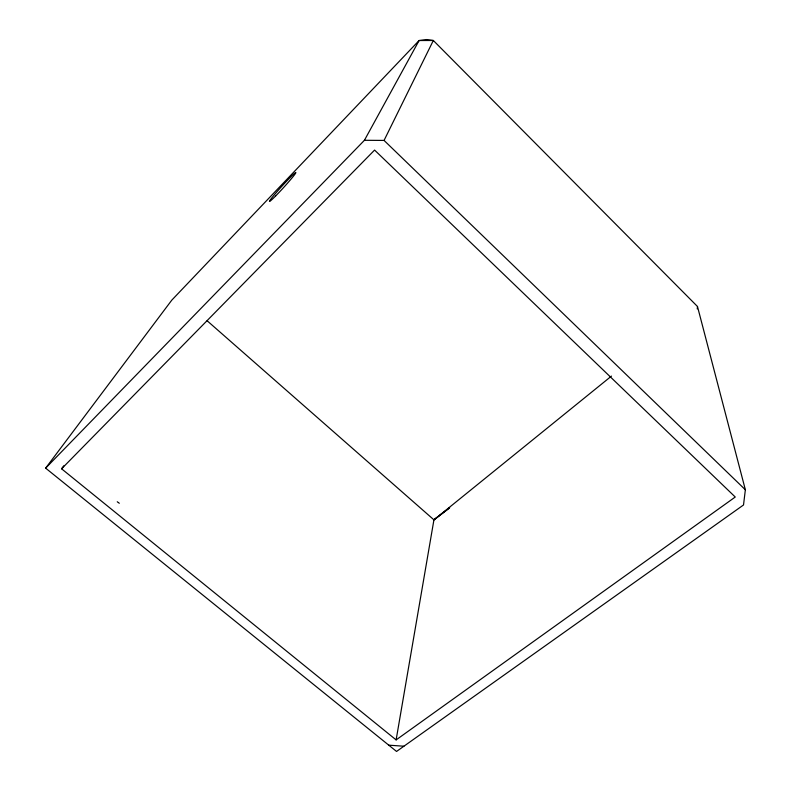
<?xml version="1.0" encoding="UTF-8"?>
<svg xmlns="http://www.w3.org/2000/svg" width="791" height="791" viewBox="0 0 791 791"><rect width="100%" height="100%" fill="white"/><g stroke="black" fill="none" stroke-linecap="round" stroke-linejoin="round"><path stroke-width="1.19" d="M697.257 308.925L697.474 306.483L433.33 40.489L426.675 39.55L419.092 40.539L171.795 300.135L45.641 468.143L396.548 751.45L743.52 504.974L745.359 489.777L697.474 306.483M63.764 465.82L61.589 468.806L396.123 739.901L433.933 519.845L611.463 376.091M364.424 140.294L384.06 140.422L433.33 40.489L419.092 40.539L364.424 140.294L45.641 468.143M61.589 468.806L374.588 150.072L735.254 497.025L396.123 739.901M433.933 519.845L449.604 507.822L433.933 519.845L207.123 320.75M388.767 745.171L403.914 746.21M118.591 502.75L119.322 503.254M117.256 501.751L118.264 502.532M384.06 140.422L745.359 489.777M275.634 195.97A19.538 1.068 -47.6 0 0 295.844 172.725A19.538 1.068 -47.6 0 0 276.464 192.332A19.538 1.068 -47.6 0 0 275.634 195.97"/></g></svg>
